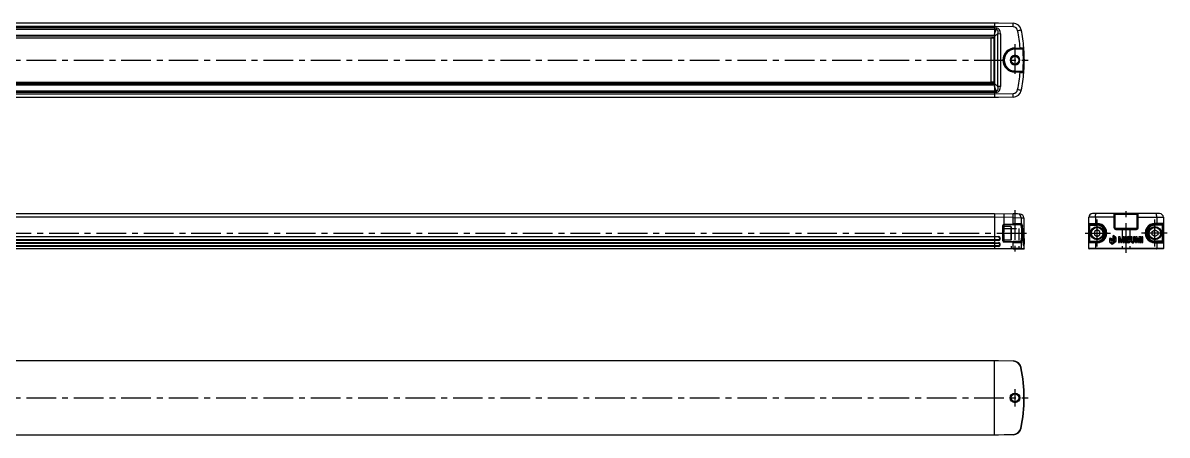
# Model space of a CAD drawing. Extents: x -2 to 1225, y -8 to 231.
# Drawn here: x 611 to 1225, y 10 to 231 of the extents above; entities that cross this region are included whole.
import ezdxf

# ---------------------------------------------------------------- set-up
doc = ezdxf.new("R2010")
doc.units = 0
doc.header["$LTSCALE"] = 0.5
doc.linetypes.add('CENTER', pattern=[50.8, 31.75, -6.35, 6.35, -6.35])
doc.linetypes.add('DASHED', pattern=[19.05, 12.7, -6.35])
for name, color, linetype in [('MSM_CENTER', 1, 'CENTER'), ('MSM_CONTINUOUS', 7, 'CONTINUOUS'), ('MSM_DASHED', 4, 'DASHED')]:
    doc.layers.add(name, color=color, linetype=linetype)

msp = doc.modelspace()

# ---------------------------------------------------------------- linework, layer by layer
at = {"layer": 'MSM_CENTER'}
for p, q in [((1143.02, 219.7), (1143.02, 202.7)), ((156.02, 211.2), (1150.03, 211.2)), ((1143.02, 130.67), (1143.02, 107.87)), ((1202.55, 107.87), (1202.55, 130.87)), ((1187.07, 111.13), (1187.07, 125.63)), ((1218.03, 111.13), (1218.03, 125.63)), ((142.72, 118.37), (1150.02, 118.37)), ((1180.55, 118.37), (1194.25, 118.37)), ((1224.55, 118.37), (1210.86, 118.37)), ((1143.02, 34.6), (1143.02, 25.4)), ((156.02, 30), (1150.02, 30))]:
    msp.add_line(p, q, dxfattribs=at)
at = {"layer": 'MSM_CONTINUOUS'}
for p, q in [((174.02, 231.2), (1132.02, 231.2)), ((1132.02, 229.2), (174.02, 229.2)), ((174.02, 228.63), (1132.02, 228.63)), ((174.02, 227.77), (1132.02, 227.77)), ((1132.02, 231.2), (1132.02, 191.2)), ((1132.02, 231.2), (1142.03, 231.02)), ((1132.02, 231.2), (1134.24, 231.16)), ((1142.03, 229.02), (1132.02, 229.2)), ((1132.02, 228.64), (1132.95, 228.54)), ((1132.02, 227.77), (1132.86, 227.68)), ((1132.02, 225.16), (1132.86, 227.68)), ((1132.02, 224.36), (174.02, 224.36)), ((174.02, 224.2), (1132.02, 224.2)), ((1132.02, 224.1), (174.02, 224.1)), ((1132.02, 224), (174.02, 224)), ((174.52, 223.22), (1131.52, 223.22)), ((175.69, 223.22), (1130.45, 223.22)), ((1130.02, 223), (1130.02, 199.4)), ((1131.92, 223), (1130.02, 223)), ((1131.92, 223.2), (1130.53, 223.2)), ((1131.52, 223.2), (1131.52, 223.29)), ((1131.72, 223.32), (1131.72, 223.2)), ((1131.92, 199.4), (1131.92, 223)), ((1131.92, 223), (1132.02, 223)), ((1133.85, 225.41), (1132.02, 223.81)), ((1133.85, 196.99), (1133.85, 225.41)), ((1133.85, 225.41), (1135.21, 225.4)), ((1135.21, 225.4), (1135.21, 196.99)), ((1142.92, 217.7), (1145.78, 217.75)), ((1145.78, 217.25), (1142.92, 217.2)), ((1147.32, 217.08), (1142.92, 217)), ((1147.75, 217.82), (1147.75, 217.76)), ((1142.92, 205.4), (1147.32, 205.32)), ((1142.92, 205.2), (1145.78, 205.15)), ((1145.78, 204.65), (1142.92, 204.7)), ((1147.57, 202.71), (1147.57, 202.71)), ((1147.76, 204.74), (1147.76, 204.74)), ((1132.02, 198.4), (174.02, 198.4)), ((174.02, 198.29), (1132.02, 198.29)), ((1132.02, 198.19), (174.02, 198.19)), ((174.02, 198.03), (1132.02, 198.03)), ((1131.52, 199.18), (174.52, 199.18)), ((1130.36, 199.18), (175.6, 199.18)), ((1131.92, 199.4), (1130.02, 199.4)), ((1131.92, 199.2), (1130.71, 199.2)), ((1131.52, 199.11), (1131.52, 199.2)), ((1131.72, 199.2), (1131.72, 199.08)), ((1132.02, 199.4), (1131.92, 199.4)), ((1132.02, 198.59), (1133.85, 196.99)), ((1132.86, 194.71), (1132.02, 197.24)), ((1135.21, 196.99), (1133.85, 196.99)), ((1132.02, 194.63), (174.02, 194.63)), ((1132.02, 193.76), (174.02, 193.76)), ((174.02, 193.2), (1132.02, 193.2)), ((1132.02, 191.2), (174.02, 191.2)), ((1132.02, 194.63), (1132.86, 194.71)), ((1132.95, 193.85), (1132.02, 193.76)), ((1132.02, 193.2), (1142.03, 193.37)), ((1142.03, 191.37), (1132.02, 191.2)), ((1134.24, 191.24), (1132.02, 191.2)), ((174.02, 128.87), (1132.02, 128.87)), ((1132.02, 128.87), (1132.02, 109.87)), ((1132.02, 128.87), (1142.03, 128.69)), ((1220.55, 128.87), (1184.55, 128.87)), ((1186.41, 128.77), (1186.54, 128.87)), ((1196.01, 128.87), (1196.01, 121.37)), ((1209.09, 121.37), (1209.09, 128.87)), ((1218.69, 128.77), (1218.57, 128.87)), ((1132.02, 126.87), (174.02, 126.87)), ((1142.03, 126.69), (1132.02, 126.87)), ((1137.21, 123.12), (1142.03, 123.29)), ((1142.04, 122.79), (1137.22, 122.62)), ((1144.43, 128.65), (1142.03, 128.69)), ((1142.03, 126.69), (1146.36, 126.65)), ((1142.03, 123.29), (1142.03, 126.69)), ((1146.36, 123.43), (1142.03, 123.29)), ((1142.04, 122.79), (1145.88, 122.93)), ((1145.78, 128.63), (1144.43, 128.65)), ((1145.88, 122.93), (1145.91, 122.93)), ((1146.36, 126.65), (1146.36, 123.43)), ((1146.36, 126.65), (1147.75, 126.63)), ((1146.36, 123.43), (1146.38, 123.43)), ((1147.75, 126.63), (1147.75, 122.8)), ((1196.55, 126.87), (1182.55, 126.87)), ((1182.55, 110.07), (1182.55, 126.87)), ((1182.55, 123.63), (1186.95, 123.63)), ((1183.05, 123.13), (1187.05, 123.13)), ((1183.05, 113.63), (1183.05, 123.13)), ((1186.13, 126.87), (1186.15, 127.49)), ((1186.13, 126.87), (1186.13, 123.63)), ((1186.13, 123.63), (1186.14, 123.38)), ((1186.14, 123.38), (1186.18, 123.19)), ((1186.15, 127.49), (1186.21, 128.04)), ((1186.18, 123.19), (1186.23, 123.13)), ((1186.21, 128.04), (1186.3, 128.49)), ((1186.3, 128.49), (1186.41, 128.77)), ((1186.95, 123.63), (1186.97, 123.35)), ((1187.05, 122.63), (1187.05, 123.13)), ((1208.55, 128.37), (1196.55, 128.37)), ((1196.55, 128.37), (1196.55, 121.37)), ((1208.55, 121.37), (1208.55, 128.37)), ((1208.55, 126.87), (1222.55, 126.87)), ((1222.05, 123.13), (1218.05, 123.13)), ((1218.05, 122.63), (1218.05, 123.13)), ((1218.15, 123.63), (1218.13, 123.35)), ((1222.55, 123.63), (1218.15, 123.63)), ((1218.81, 128.49), (1218.69, 128.77)), ((1218.9, 128.04), (1218.81, 128.49)), ((1218.92, 123.19), (1218.87, 123.13)), ((1218.96, 127.49), (1218.9, 128.04)), ((1218.96, 123.38), (1218.92, 123.19)), ((1218.98, 126.87), (1218.96, 127.49)), ((1218.98, 123.63), (1218.96, 123.38)), ((1218.98, 126.87), (1218.98, 123.63)), ((1222.05, 113.63), (1222.05, 123.13)), ((1222.55, 126.87), (1222.55, 110.07)), ((174.02, 116.57), (1132.02, 116.57)), ((1132.02, 116.57), (1134.24, 116.51)), ((1136.53, 114.31), (1136.53, 122.42)), ((1136.53, 122.42), (1137.02, 122.42)), ((1137.02, 122.42), (1137.02, 119.1)), ((1140.82, 121.87), (1137.02, 121.87)), ((1137.02, 117.63), (1137.02, 119.1)), ((1137.02, 117.63), (1137.02, 114.31)), ((1140.82, 121.87), (1140.82, 114.87)), ((1141.02, 121.68), (1141.02, 115.06)), ((1147.8, 122.1), (1148.02, 122.09)), ((1148.02, 110.07), (1148.02, 122.09)), ((1182.55, 122.63), (1187.05, 122.63)), ((1187.07, 120.09), (1185.57, 119.24)), ((1185.57, 119.24), (1185.57, 117.5)), ((1185.57, 117.5), (1187.07, 116.65)), ((1188.57, 119.24), (1187.07, 120.09)), ((1187.07, 116.65), (1188.57, 117.5)), ((1188.57, 117.5), (1188.57, 119.24)), ((1195.84, 117.09), (1195.38, 116.75)), ((1195.38, 116.75), (1195.38, 115.22)), ((1195.6, 116.67), (1195.84, 116.84)), ((1196.34, 115.26), (1195.6, 116.67)), ((1197.32, 115.85), (1195.84, 117.09)), ((1195.84, 116.84), (1197.08, 115.81)), ((1197.05, 120.87), (1197.02, 120.37)), ((1197.02, 120.37), (1208.09, 120.37)), ((1208.05, 120.87), (1197.05, 120.87)), ((1208.05, 120.87), (1208.09, 120.37)), ((1216.53, 119.24), (1218.03, 120.09)), ((1216.53, 117.5), (1216.53, 119.24)), ((1218.03, 116.65), (1216.53, 117.5)), ((1218.03, 120.09), (1219.53, 119.24)), ((1219.53, 117.5), (1218.03, 116.65)), ((1222.55, 122.63), (1218.05, 122.63)), ((1219.53, 119.24), (1219.53, 117.5)), ((1132.02, 116.37), (174.02, 116.37)), ((1132.02, 116.34), (174.02, 116.34)), ((174.02, 114.99), (1132.02, 114.99)), ((1132.02, 114.82), (174.02, 114.82)), ((1132.02, 114.62), (174.02, 114.62)), ((1132.02, 114.42), (174.02, 114.42)), ((174.02, 113.32), (1132.02, 113.32)), ((174.02, 113.12), (1132.02, 113.12)), ((174.02, 113), (1132.02, 113)), ((1132.02, 111.65), (174.02, 111.65)), ((1132.02, 111.57), (174.02, 111.57)), ((1132.02, 111.37), (174.02, 111.37)), ((1132.02, 111.17), (174.02, 111.17)), ((1134.23, 116.31), (1132.02, 116.37)), ((1134.23, 116.28), (1132.02, 116.34)), ((1132.02, 114.99), (1134.23, 115.05)), ((1132.02, 114.82), (1134.24, 114.87)), ((1134.23, 114.67), (1132.02, 114.62)), ((1134.24, 114.47), (1132.02, 114.42)), ((1132.02, 113.32), (1134.24, 113.26)), ((1132.02, 113.12), (1134.23, 113.06)), ((1132.02, 113), (1134.22, 112.94)), ((1134.22, 111.71), (1132.02, 111.65)), ((1134.23, 111.42), (1132.02, 111.37)), ((1134.24, 111.22), (1132.02, 111.17)), ((1134.23, 116.28), (1134.23, 116.31)), ((1134.98, 115.76), (1134.82, 115.75)), ((1136.53, 114.31), (1137.02, 114.31)), ((1137.02, 114.87), (1140.82, 114.87)), ((1142.03, 113.44), (1137.21, 113.61)), ((1137.22, 114.11), (1142.04, 113.94)), ((1142.03, 113.44), (1146.36, 113.31)), ((1142.03, 110.07), (1142.03, 113.44)), ((1145.88, 113.81), (1142.04, 113.94)), ((1145.88, 113.81), (1145.91, 113.81)), ((1146.36, 113.31), (1146.36, 110.07)), ((1146.36, 113.31), (1146.38, 113.31)), ((1147.52, 114.55), (1147.57, 114.86)), ((1147.52, 114.55), (1147.52, 112.77)), ((1147.52, 114.49), (1147.55, 114.49)), ((1147.54, 114.28), (1147.52, 114.28)), ((1147.52, 112.86), (1147.54, 112.86)), ((1147.52, 112.77), (1147.67, 111.55)), ((1147.57, 114.64), (1147.53, 114.64)), ((1147.54, 114.28), (1147.54, 112.86)), ((1147.54, 114.28), (1147.66, 113.29)), ((1147.66, 111.87), (1147.54, 112.86)), ((1147.57, 114.64), (1147.55, 114.49)), ((1147.55, 114.49), (1147.67, 113.45)), ((1147.57, 114.86), (1147.7, 114.35)), ((1147.64, 114.35), (1147.57, 114.64)), ((1147.63, 111.87), (1147.66, 111.87)), ((1147.63, 111.85), (1147.68, 111.85)), ((1147.66, 114.27), (1147.64, 114.35)), ((1147.64, 114.35), (1147.7, 114.35)), ((1147.64, 113.45), (1147.67, 113.45)), ((1147.71, 114.08), (1147.66, 114.27)), ((1147.66, 114.27), (1147.72, 114.27)), ((1147.66, 111.87), (1147.66, 113.29)), ((1147.68, 113.28), (1147.66, 113.28)), ((1147.67, 113.45), (1147.72, 113.83)), ((1147.67, 111.55), (1147.76, 112.32)), ((1147.68, 113.28), (1147.74, 113.83)), ((1147.68, 113.28), (1147.68, 111.85)), ((1147.74, 112.4), (1147.68, 111.85)), ((1147.74, 116.22), (1147.7, 115.88)), ((1147.7, 115.88), (1147.7, 114.35)), ((1147.7, 115.79), (1147.72, 115.79)), ((1147.72, 115.45), (1147.7, 115.45)), ((1147.71, 115.97), (1147.74, 115.97)), ((1147.74, 113.98), (1147.71, 114.08)), ((1147.71, 114.08), (1147.76, 114.08)), ((1147.74, 115.97), (1147.72, 115.79)), ((1147.72, 115.79), (1147.78, 114.39)), ((1147.72, 115.45), (1147.77, 114.24)), ((1147.72, 115.45), (1147.72, 114.27)), ((1147.72, 114.27), (1147.76, 114.08)), ((1147.74, 113.98), (1147.72, 113.83)), ((1147.72, 113.83), (1147.74, 113.83)), ((1147.85, 114.98), (1147.74, 116.22)), ((1147.83, 114.98), (1147.74, 115.97)), ((1147.74, 112.4), (1147.74, 113.83)), ((1147.74, 113.22), (1147.76, 113.22)), ((1147.74, 112.99), (1147.77, 112.99)), ((1147.74, 112.79), (1147.76, 112.79)), ((1147.74, 112.32), (1147.76, 112.32)), ((1147.76, 114.39), (1147.78, 114.39)), ((1147.76, 114.08), (1147.76, 113.22)), ((1147.76, 113.22), (1147.77, 112.99)), ((1147.76, 112.79), (1147.78, 112.46)), ((1147.76, 112.79), (1147.76, 112.32)), ((1147.76, 112.78), (1147.79, 112.78)), ((1147.77, 112.99), (1147.77, 114.24)), ((1147.77, 114.2), (1147.79, 114.2)), ((1147.78, 114.39), (1147.83, 114.94)), ((1147.78, 112.46), (1147.85, 113.23)), ((1147.84, 114.74), (1147.79, 114.2)), ((1147.79, 114.2), (1147.79, 112.78)), ((1147.79, 112.78), (1147.83, 113.23)), ((1147.84, 114.74), (1147.82, 114.74)), ((1147.83, 114.98), (1147.83, 114.94)), ((1147.85, 114.98), (1147.83, 114.98)), ((1147.83, 113.23), (1147.84, 113.32)), ((1147.83, 113.23), (1147.85, 113.23)), ((1147.84, 113.32), (1147.84, 114.74)), ((1147.85, 113.23), (1147.85, 114.98)), ((1147.92, 115.57), (1147.92, 112.41)), ((1147.96, 115.57), (1147.92, 115.57)), ((1147.92, 114.94), (1147.95, 114.94)), ((1147.92, 112.41), (1147.95, 112.41)), ((1147.95, 112.41), (1147.95, 114.94)), ((1147.96, 113.34), (1147.95, 114.94)), ((1147.96, 115.57), (1147.98, 113.34)), ((1147.97, 112.41), (1147.96, 113.34)), ((1147.96, 113.34), (1147.98, 113.34)), ((1147.97, 112.41), (1147.99, 112.41)), ((1147.98, 113.34), (1147.99, 114.98)), ((1147.99, 114.98), (1147.99, 115.57)), ((1148.01, 115.57), (1147.99, 115.57)), ((1148, 114.98), (1147.99, 112.41)), ((1148, 114.98), (1147.99, 114.98)), ((1148, 114.98), (1148, 112.41)), ((1148, 112.41), (1148.01, 112.41)), ((1148.01, 112.41), (1148.01, 115.57)), ((1148.02, 114.9), (1148.02, 115.57)), ((1148.02, 115.57), (1148.02, 114.9)), ((1148.02, 115.57), (1148.02, 115.57)), ((1148.02, 114.9), (1148.02, 114.9)), ((1148.02, 112.41), (1148.02, 114.62)), ((1148.02, 114.62), (1148.02, 112.41)), ((1148.02, 114.62), (1148.02, 114.62)), ((1148.02, 112.41), (1148.02, 112.41)), ((1182.55, 114.13), (1187.05, 114.13)), ((1186.95, 113.13), (1182.55, 113.13)), ((1187.05, 113.63), (1183.05, 113.63)), ((1186.13, 113.13), (1186.14, 113.38)), ((1186.13, 113.13), (1186.13, 110.07)), ((1186.14, 113.38), (1186.18, 113.56)), ((1186.18, 113.56), (1186.23, 113.63)), ((1186.95, 113.13), (1186.98, 113.49)), ((1187.05, 114.13), (1187.05, 113.63)), ((1194.02, 115.73), (1193.59, 115.42)), ((1193.59, 115.42), (1193.59, 113.64)), ((1193.59, 113.64), (1195.06, 112.42)), ((1193.78, 113.73), (1193.78, 115.15)), ((1193.78, 115.15), (1194.97, 114.16)), ((1194.97, 112.74), (1193.78, 113.73)), ((1193.84, 115.36), (1194.05, 115.51)), ((1195.08, 114.32), (1193.84, 115.36)), ((1195.38, 115.22), (1194.02, 115.73)), ((1194.05, 115.51), (1195.79, 114.85)), ((1194.97, 114.16), (1194.97, 112.74)), ((1195.06, 112.42), (1196.09, 113.19)), ((1195.79, 114.85), (1195.08, 114.32)), ((1195.16, 114.15), (1195.89, 114.7)), ((1195.16, 112.72), (1195.16, 114.15)), ((1195.89, 113.27), (1195.16, 112.72)), ((1195.57, 116.32), (1196.2, 115.11)), ((1195.57, 115.14), (1195.57, 116.32)), ((1196.09, 114.95), (1195.57, 115.14)), ((1195.89, 114.7), (1195.89, 113.27)), ((1196.08, 114.09), (1196.09, 114.95)), ((1196.2, 113.86), (1196.08, 114.09)), ((1196.09, 113.19), (1196.08, 113.66)), ((1196.08, 113.66), (1196.27, 113.32)), ((1196.2, 115.11), (1196.2, 113.86)), ((1196.27, 113.32), (1197.32, 114.1)), ((1197.08, 115.81), (1196.34, 115.26)), ((1196.4, 115.07), (1197.12, 115.61)), ((1196.4, 113.65), (1196.4, 115.07)), ((1197.12, 114.19), (1196.4, 113.65)), ((1197.12, 115.61), (1197.12, 114.19)), ((1197.32, 114.1), (1197.32, 115.85)), ((1199.47, 116.44), (1198.53, 116.44)), ((1198.53, 116.44), (1198.53, 113.28)), ((1198.53, 113.28), (1199.11, 113.28)), ((1199.11, 115.81), (1199.68, 113.28)), ((1199.11, 113.28), (1199.11, 115.81)), ((1199.92, 114.21), (1199.47, 116.44)), ((1199.68, 113.28), (1200.18, 113.28)), ((1200.39, 116.44), (1199.92, 114.21)), ((1200.18, 113.28), (1200.75, 115.85)), ((1201.33, 116.44), (1200.39, 116.44)), ((1200.75, 115.85), (1200.75, 113.28)), ((1200.75, 113.28), (1201.33, 113.28)), ((1201.33, 113.28), (1201.33, 116.44)), ((1202.42, 116.44), (1201.78, 116.44)), ((1201.78, 116.44), (1201.78, 115.77)), ((1201.78, 115.77), (1202.42, 115.77)), ((1202.42, 115.49), (1201.78, 115.49)), ((1201.78, 115.49), (1201.78, 113.28)), ((1201.78, 113.28), (1202.42, 113.28)), ((1202.42, 115.77), (1202.42, 116.44)), ((1202.42, 113.28), (1202.42, 115.49)), ((1203.38, 114.27), (1202.75, 114.27)), ((1202.75, 114.27), (1202.75, 113.93)), ((1203.39, 114.06), (1203.38, 114.27)), ((1204.54, 114.86), (1203.75, 115.24)), ((1204.03, 115.97), (1203.79, 116.04)), ((1204.13, 115.57), (1204.12, 115.84)), ((1204.13, 115.57), (1204.74, 115.57)), ((1204.74, 115.57), (1204.74, 115.78)), ((1205.79, 116.44), (1205.15, 116.44)), ((1205.15, 116.44), (1205.15, 114.24)), ((1205.79, 114.1), (1205.79, 116.44)), ((1207.17, 116.44), (1206.54, 116.44)), ((1206.54, 116.44), (1206.54, 114.09)), ((1207.17, 114.24), (1207.17, 116.44)), ((1207.62, 116.44), (1207.62, 113.28)), ((1208.57, 116.44), (1207.62, 116.44)), ((1207.62, 113.28), (1208.2, 113.28)), ((1208.2, 113.28), (1208.21, 115.81)), ((1208.21, 115.81), (1208.78, 113.28)), ((1209.03, 114.21), (1208.57, 116.44)), ((1208.78, 113.28), (1209.27, 113.28)), ((1209.48, 116.44), (1209.03, 114.21)), ((1209.27, 113.28), (1209.84, 115.81)), ((1210.43, 116.44), (1209.48, 116.44)), ((1209.84, 113.28), (1209.84, 115.81)), ((1209.84, 113.28), (1210.43, 113.28)), ((1210.43, 113.28), (1210.43, 116.44)), ((1211.51, 116.44), (1210.87, 116.44)), ((1210.87, 116.44), (1210.87, 115.77)), ((1210.87, 115.77), (1211.51, 115.77)), ((1211.51, 115.49), (1210.87, 115.49)), ((1210.87, 115.49), (1210.87, 113.28)), ((1210.87, 113.28), (1211.51, 113.28)), ((1211.51, 115.77), (1211.51, 116.44)), ((1211.51, 113.28), (1211.51, 115.49)), ((1218.05, 114.13), (1218.05, 113.63)), ((1222.55, 114.13), (1218.05, 114.13)), ((1218.05, 113.63), (1222.05, 113.63)), ((1218.15, 113.13), (1218.13, 113.49)), ((1218.15, 113.13), (1222.55, 113.13)), ((1218.92, 113.56), (1218.87, 113.63)), ((1218.96, 113.38), (1218.92, 113.56)), ((1218.98, 113.13), (1218.96, 113.38)), ((1218.98, 113.13), (1218.98, 110.07)), ((174.02, 110.07), (1132.02, 110.07)), ((1132.02, 109.87), (174.02, 109.87)), ((1132.02, 110.07), (1142.03, 110.07)), ((1142.02, 109.87), (1132.02, 109.87)), ((1142.02, 109.87), (1147.82, 109.87)), ((1146.36, 110.07), (1142.03, 110.07)), ((1146.36, 110.07), (1148.02, 110.07)), ((1222.55, 110.07), (1182.55, 110.07)), ((1222.35, 109.87), (1182.75, 109.87)), ((1186.13, 109.97), (1186.13, 110.07)), ((1186.15, 109.89), (1186.13, 109.97)), ((1186.17, 109.87), (1186.15, 109.89)), ((1218.93, 109.87), (1218.96, 109.89)), ((1218.96, 109.89), (1218.97, 109.97)), ((1218.97, 109.97), (1218.98, 110.07)), ((174.02, 50), (1132.02, 50)), ((1132.02, 49.8), (174.02, 49.8)), ((1132.02, 10), (1132.02, 50)), ((1132.02, 50), (1142.03, 49.83)), ((1132.02, 50), (1134.24, 49.96)), ((1132.02, 50), (1134.24, 49.96)), ((1142.03, 49.63), (1132.02, 49.8)), ((1142.03, 49.83), (1142.03, 49.63)), ((1146.36, 46.24), (1146.16, 46.2)), ((1146.36, 13.76), (1146.16, 13.8)), ((174.02, 10.2), (1132.02, 10.2)), ((1132.02, 10), (174.02, 10)), ((1132.02, 10.2), (1142.03, 10.37)), ((1142.03, 10.17), (1132.02, 10)), ((1134.24, 10.04), (1132.02, 10)), ((1142.03, 10.17), (1137.21, 10.09)), ((1142.03, 10.37), (1142.03, 10.17))]:
    msp.add_line(p, q, dxfattribs=at)
for centre, radius in [((1143.02, 211.2), 2.1), ((1187.07, 118.37), 3.5), ((1187.07, 118.37), 3.1), ((1218.03, 118.37), 3.5), ((1218.03, 118.37), 3.1), ((1143.02, 30), 2.6), ((1143.02, 30), 2.1)]:
    msp.add_circle(centre, radius, dxfattribs=at)
for centre, radius, start, end in [((1255.72, 215.99), 123.42, 174.16187, 174.56475), ((1132.89, 226.68), 0.999, 24.75494, 91.90774), ((1132.44, 225.79), 2.8, 352.05523, 79.61171), ((1131.74, 226.19), 2.25, 339.73395, 23.96617), ((1141.95, 226.52), 4.5, 11.72982, 88.98496), ((1113.38, 230.02), 28.67, 358.00162, 1.99838), ((1141.99, 226.52), 2.5, 11.71152, 88.99528), ((1101.84, 434.25), 211.55, 281.61477, 282.14754), ((1067.16, 211.05), 78.91, 4.86426, 11.68093), ((1067.46, 211.13), 80.57, 4.7636, 11.68), ((1130.23, 223), 0.201, 90.14727, 180.21725), ((1133.28, 223.06), 1.36, 174.03743, 182.47022), ((1131.92, 223.1), 0.1, 0, 90), ((1131.92, 223.08), 0.105, 49.43445, 93.79983), ((1143.03, 211.2), 6.5, 90.99794, 269.00206), ((1143.02, 211.2), 6, 91, 269), ((1143.02, 211.2), 5.8, 90.99998, 269.00002), ((1135.76, 217.45), 7.17, 358.00162, 1.99838), ((1144.83, 217.08), 1.91, 176.50517, 182.49494), ((1127.63, 755.12), 537.68, 271.93545, 272.14497), ((1133.36, 217.5), 12.43, 358.84713, 1.15287), ((1148.19, 118.98), 98.29, 90.54105, 91.40099), ((1147.25, 217.77), 0.504, 271.37501, 4.70867), ((1146.6, 216.96), 0.732, 9.09696, 25.10849), ((1146.2, 236.02), 18.97, 273.39341, 274.86177), ((1068.38, 211.2), 79.15, 355.74167, 4.25833), ((1147.25, 217.77), 0.5, 294.43597, 341.3079), ((1060.46, 210.59), 87.59, 4.27213, 4.69901), ((1068.59, 211.2), 79.44, 355.73155, 4.26845), ((1143.04, 211.2), 2.6, 90.00871, 269.99129), ((1143.04, 211.2), 2.6, 270.00873, 89.99127), ((1144.83, 205.32), 1.91, 177.50506, 183.49483), ((1135.76, 204.95), 7.17, 358.00162, 1.99838), ((1068.54, 211.14), 77.52, 348.25777, 355.19703), ((7733.15, 324047.77), 323909.61, 268.8346923, 268.8349532), ((1133.39, 204.9), 12.4, 358.84451, 1.15549), ((1203.18, 1788.25), 1584.64, 267.92424, 267.99534), ((1067.27, 211.3), 80.76, 348.32811, 355.22828), ((1146.58, 205.43), 0.751, 335.30586, 351.29565), ((1147.25, 204.62), 0.497, 355.07674, 89.36493), ((1143.4, 147.6), 57.86, 85.63163, 86.11319), ((1027.55, 214.31), 120.6, 355.37117, 355.70713), ((1130.23, 199.4), 0.201, 180.91994, 269.84788), ((1133.28, 199.34), 1.36, 177.52978, 185.96259), ((1131.92, 199.31), 0.101, 265.23528, 334.67133), ((1133.42, 199.59), 1.42, 189.85386, 191.43468), ((1132.44, 196.61), 2.8, 280.38788, 7.94519), ((1131.74, 196.21), 2.25, 336.03393, 20.26595), ((1132.88, 195.72), 1.01, 268.79175, 334.98593), ((1297.21, 210.57), 165.11, 185.51285, 185.81262), ((1141.99, 195.87), 2.5, 271.00096, 348.32058), ((1141.95, 195.88), 4.5, 271.01297, 348.28798), ((1113.38, 192.37), 28.67, 358.00162, 1.99838), ((1069.15, -167.24), 370.34, 77.96667, 78.27101), ((1184.55, 126.87), 2, 90, 180), ((1196.05, 128.37), 0.5, 0.00407, 90), ((1209.05, 128.37), 0.5, 90, 180), ((1220.55, 126.87), 2, 0, 90), ((1137.23, 122.42), 0.704, 92.09784, 179.77653), ((1130.05, 122.75), 7.17, 359.00247, 2.99783), ((1113.85, 127.69), 28.19, 357.96734, 2.03266), ((1134.23, 122.89), 7.81, 359.31145, 2.98007), ((1144.38, 126.67), 1.98, 359.47878, 88.47516), ((1145.75, 126.62), 2, 0.08626, 88.90224), ((1145.86, 123.42), 0.495, 272.34145, 0.59616), ((1145.86, 122.58), 0.351, 29.93767, 85.77459), ((1145.89, 123.42), 0.491, 272.41339, 1.12955), ((1143.82, 121.39), 2.71, 9.7785, 30.15704), ((1146.37, 123.13), 0.299, 34.30724, 87.05963), ((1144.64, 122.03), 2.35, 9.13652, 32.69198), ((1150.07, 122.63), 2.33, 175.84017, 193.1939), ((1155.85, 122.85), 8.1, 180.39526, 184.08496), ((1183.05, 123.63), 0.5, 180, 270), ((1187, 118.38), 5.25, 269.52467, 90.47533), ((1187.38, 123.38), 0.409, 184.1093, 217.35875), ((1187.05, 118.38), 4.75, 270, 90), ((1218.11, 118.38), 5.25, 89.52467, 270.47533), ((1218.05, 118.38), 4.75, 90, 270), ((1217.73, 123.38), 0.409, 322.64125, 355.8907), ((1222.05, 123.63), 0.5, 270, 0), ((1137.22, 122.43), 0.198, 91.72794, 180.93728), ((1140.83, 121.67), 0.196, 1.58048, 91.46018), ((1124.22, 118.37), 22.55, 351.10762, 8.89238), ((1120.48, 118.36), 26.78, 351.33025, 8.66975), ((1147.54, 122.1), 0.481, 359.49358, 63.84635), ((1147.33, 122.1), 0.48, 359.98261, 22.02447), ((1187.05, 118.38), 4.25, 270, 90), ((1197.01, 121.36), 0.994, 179.6374, 270.67167), ((1197.05, 121.37), 0.5, 180, 270), ((1203.74, 115.52), 1.01, 88.42851, 137.96456), ((1203.72, 115.11), 1.42, 58.20306, 87.69884), ((1208.05, 121.37), 0.5, 270, 0), ((1208.1, 121.36), 0.993, 269.29609, 0.39485), ((1218.05, 118.38), 4.25, 90, 270), ((1136.13, 112.91), 1.9, 175.66461, 179.14059), ((1134.21, 112.33), 0.618, 271.48326, 88.51676), ((1105.63, 110.79), 28.6, 1.26067, 1.83428), ((1123.56, 116.74), 10.68, 357.68755, 358.76817), ((1134.21, 115.49), 0.817, 271.45556, 88.37055), ((1134.21, 115.66), 0.618, 271.64506, 88.35494), ((1132.2, 114.82), 2.04, 1.43496, 6.30459), ((1133.72, 114.81), 0.529, 345.01994, 6.84501), ((1131.37, 114.45), 2.87, 0.50157, 4.49653), ((1131.37, 113.28), 2.87, 355.50347, 359.49844), ((1134.21, 112.24), 0.82, 0.22664, 88.4318), ((1134.2, 112.25), 0.824, 272.01622, 359.75751), ((1124.87, 111.03), 9.37, 1.19434, 2.4065), ((1134.21, 115.49), 1.02, 271.5337, 88.4663), ((1134.21, 112.24), 1.02, 271.53369, 88.4663), ((1137.23, 114.31), 0.704, 180.46512, 267.91982), ((1137.22, 114.31), 0.198, 179.96652, 268.2781), ((1130.05, 113.98), 7.17, 357.00217, 0.99753), ((1140.83, 115.06), 0.196, 268.53982, 358.41952), ((1134.3, 113.85), 7.74, 357.00376, 0.70471), ((1145.86, 113.31), 0.499, 359.76425, 87.29815), ((1145.86, 114.14), 0.34, 278.53154, 330.76182), ((1145.89, 113.31), 0.495, 359.34191, 87.11515), ((1143.95, 115.29), 2.57, 329.1918, 350.79624), ((1146.37, 113.61), 0.299, 272.29682, 324.43744), ((1144.53, 114.74), 2.46, 327.82419, 350.29396), ((1183.05, 113.13), 0.5, 90, 180), ((1187.19, 113.46), 0.216, 129.54683, 171.10145), ((1203.51, 114.01), 0.768, 186.15078, 228.97066), ((1203.83, 115.57), 1.05, 143.03247, 195.25179), ((1203.99, 115.83), 1.28, 204.59521, 260.72729), ((1203.73, 114.38), 1.2, 232.84946, 294.86636), ((1203.8, 114.07), 0.413, 181.02861, 266.88928), ((1203.94, 115.67), 0.51, 154.35373, 213.20005), ((1203.75, 115.72), 0.323, 82.23114, 146.66835), ((1203.98, 115.85), 0.651, 224.03478, 249.19661), ((1203.72, 114.1), 0.466, 357.32449, 82.49158), ((1203.78, 114.06), 0.407, 269.85506, 2.31202), ((1203.98, 115.83), 0.144, 0.42627, 71.07424), ((1203.93, 114.2), 0.95, 288.4139, 5.21043), ((1204.06, 115.77), 0.682, 0.49465, 53.91003), ((1204.05, 114.19), 0.834, 6.76129, 54.24681), ((1206.22, 114.19), 1.06, 177.45807, 267.17065), ((1206.16, 114.09), 0.372, 178.30021, 359.63444), ((1206.1, 114.2), 1.07, 273.47555, 1.9303), ((1217.91, 113.46), 0.216, 8.89855, 50.45317), ((1222.05, 113.13), 0.5, 0, 90), ((1140.17, 110.02), 1.86, 355.4148, 1.53616), ((1146.16, 110.07), 0.2, 269.89741, 0.10259), ((1147.83, 110.07), 0.198, 269.93074, 0.18755), ((1182.75, 110.07), 0.2, 180, 270), ((1222.35, 110.07), 0.2, 270, 0), ((1141.95, 45.33), 4.5, 11.71207, 89.00005), ((1141.95, 45.33), 4.3, 11.71207, 89), ((1068.02, 30), 79.8, 348.28793, 11.71207), ((1068.02, 30), 80, 348.28793, 11.71207), ((1141.95, 14.67), 4.3, 271, 348.28793), ((1141.95, 14.67), 4.5, 270.99995, 348.28793)]:
    msp.add_arc(centre, radius, start, end, dxfattribs=at)
at = {"layer": 'MSM_DASHED'}
for p, q in [((1137.02, 128.78), (1137.02, 121.37)), ((1137.52, 120.87), (1148.02, 120.87)), ((1140.92, 120.87), (1140.92, 109.87)), ((1145.12, 120.87), (1145.12, 109.87)), ((1200.45, 120.87), (1200.45, 109.87)), ((1204.65, 120.87), (1204.65, 109.87))]:
    msp.add_line(p, q, dxfattribs=at)
msp.add_arc((1137.52, 121.37), 0.5, 180, 270, dxfattribs=at)

doc.saveas('drawing.dxf')
